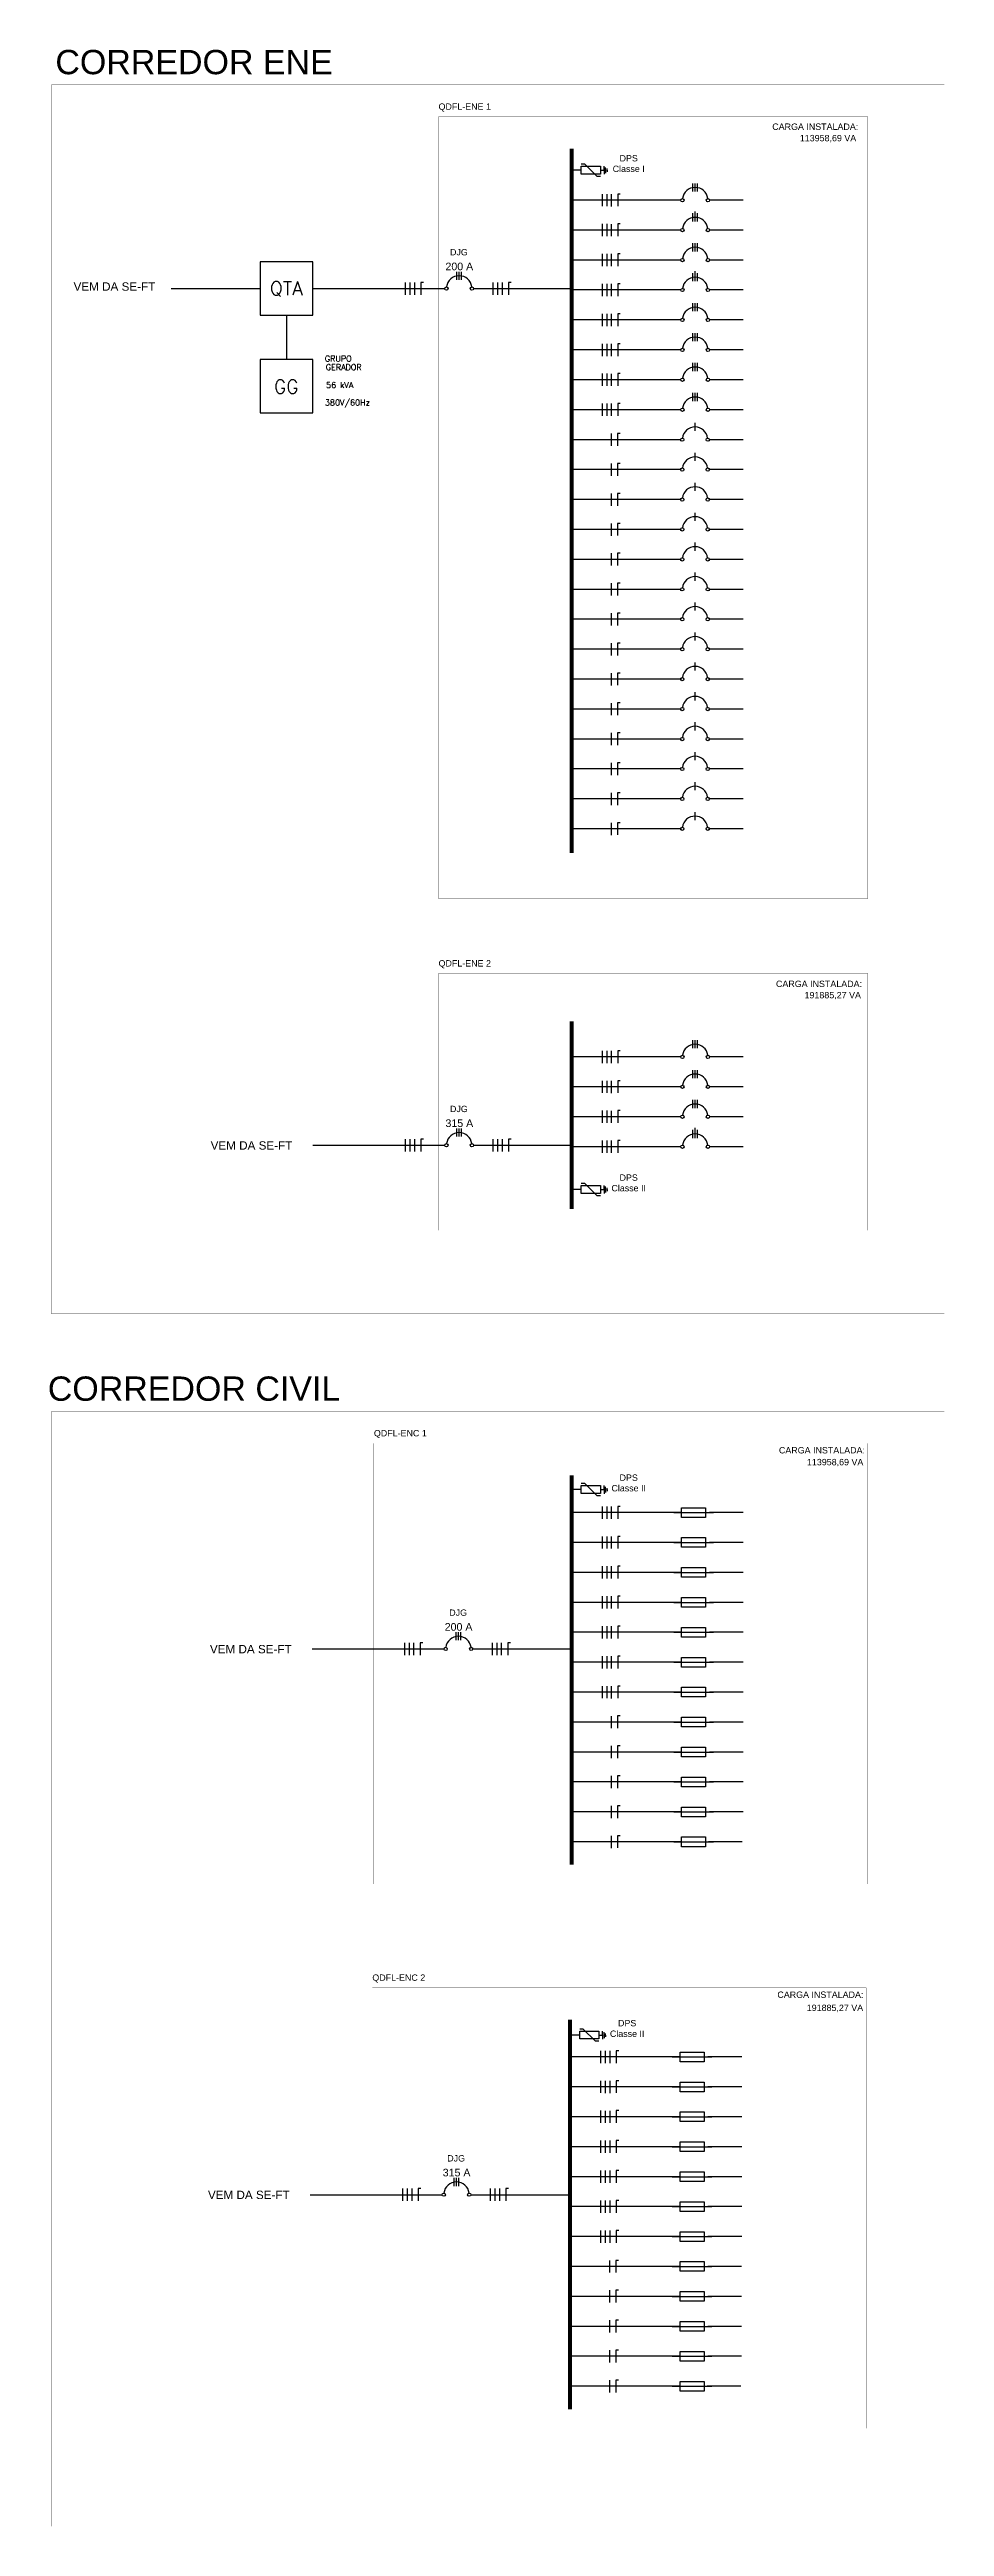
# Model space of a CAD drawing. Header units: millimetres. Extents: x 700 to 1754, y 408 to 936.
# Drawn here: x 1096 to 1275.3, y 407.9 to 904.3 of the extents above; entities that cross this region are included whole.
import ezdxf
from ezdxf.enums import TextEntityAlignment as Align

# ---------------------------------------------------------------- set-up
doc = ezdxf.new("R2010")
doc.units = ezdxf.units.MM
doc.linetypes.add('ACAD_ISO03W100', pattern=[30, 12, -18])
for name, color, linetype in [('A-03', 3, 'Continuous'), ('ARA_DISPOSITIVOS', 5, 'Continuous'), ('ARA_LEGENDA', 7, 'Continuous'), ('EQUIPAMENTOS', 4, 'Continuous'), ('GSP_Arq_TEXTO', 7, 'Continuous'), ('GSP_URB_TEXTO GERAL', 7, 'Continuous'), ('S16', 2, 'Continuous'), ('UNIFILAR', 3, 'Continuous'), ('VAI AO CTA', 7, 'Continuous')]:
    doc.layers.add(name, color=color, linetype=linetype)
doc.layers.add('BARRAMENTO', color=1, linetype='Continuous', lineweight=30)
doc.styles.add('ARA GERAL', font='arial.ttf', dxfattribs={"height": 10.1686})
doc.styles.add('ARA_TITULO_1', font='arial.ttf', dxfattribs={"height": 4})
doc.styles.add('ARIAL', font='arial.ttf')
doc.styles.add('ROMANS', font='arial.ttf')
doc.styles.add('S16', font='SIMPLEX.SHX', dxfattribs={"height": 0.16})

# ---------------------------------------------------------------- blocks, each defined once
blk = doc.blocks.new('DISJ TRIF')
at = {"layer": 'A-03', "color": 2}
for p, q in [((0.217, 0.418), (0.421, 0.418)), ((0.217, 0.36), (0.421, 0.36)), ((0.217, 0.302), (0.421, 0.302))]:
    blk.add_line(p, q, dxfattribs=at)
at = {"layer": 'EQUIPAMENTOS', "color": 2}
for centre in [(0, 0.679), (0, 0.041)]:
    blk.add_circle(centre, 0.0409, dxfattribs=at)
at = {"layer": 'EQUIPAMENTOS', "color": 4}
blk.add_arc((0, 0.36), 0.319, 277.34976, 82.65024, dxfattribs=at)
blk = doc.blocks.new('*U115')
at = {"layer": 'ARA_DISPOSITIVOS'}
blk.add_line((-25.3, 0), (25.4, 0), dxfattribs=at)
blk.add_lwpolyline([(15.4, 6.2), (15.4, -6.2), (-15.3, -6.2), (-15.3, 6.2)], close=True, dxfattribs=at)
at = {"style": 'ARA GERAL'}
blk.add_attdef('12A', text='', height=10.2, dxfattribs=at).set_placement((-0.2, 17.9), align=Align.TOP_CENTER)
blk = doc.blocks.new('*U116')
at = {"layer": 'ARA_DISPOSITIVOS'}
blk.add_line((-25.3, 0), (25.4, 0), dxfattribs=at)
blk.add_lwpolyline([(15.4, 6.2), (15.4, -6.2), (-15.3, -6.2), (-15.3, 6.2)], close=True, dxfattribs=at)
at = {"style": 'ARA GERAL'}
blk.add_attdef('12A', text='', height=10.2, dxfattribs=at).set_placement((-0.2, 17.9), align=Align.TOP_CENTER)
blk = doc.blocks.new('*U117')
at = {"layer": 'ARA_DISPOSITIVOS'}
blk.add_line((-25.3, 0), (25.4, 0), dxfattribs=at)
blk.add_lwpolyline([(15.4, 6.2), (15.4, -6.2), (-15.3, -6.2), (-15.3, 6.2)], close=True, dxfattribs=at)
at = {"style": 'ARA GERAL'}
blk.add_attdef('12A', text='', height=10.2, dxfattribs=at).set_placement((-0.2, 17.9), align=Align.TOP_CENTER)
blk = doc.blocks.new('*U118')
at = {"layer": 'ARA_DISPOSITIVOS'}
blk.add_line((-25.3, 0), (25.4, 0), dxfattribs=at)
blk.add_lwpolyline([(15.4, 6.2), (15.4, -6.2), (-15.3, -6.2), (-15.3, 6.2)], close=True, dxfattribs=at)
at = {"style": 'ARA GERAL'}
blk.add_attdef('12A', text='', height=10.2, dxfattribs=at).set_placement((-0.2, 17.9), align=Align.TOP_CENTER)
blk = doc.blocks.new('*U119')
at = {"layer": 'ARA_DISPOSITIVOS'}
blk.add_line((-25.3, 0), (25.4, 0), dxfattribs=at)
blk.add_lwpolyline([(15.4, 6.2), (15.4, -6.2), (-15.3, -6.2), (-15.3, 6.2)], close=True, dxfattribs=at)
at = {"style": 'ARA GERAL'}
blk.add_attdef('12A', text='', height=10.2, dxfattribs=at).set_placement((-0.2, 17.9), align=Align.TOP_CENTER)
blk = doc.blocks.new('*U120')
at = {"layer": 'ARA_DISPOSITIVOS'}
blk.add_line((-25.3, 0), (25.4, 0), dxfattribs=at)
blk.add_lwpolyline([(15.4, 6.2), (15.4, -6.2), (-15.3, -6.2), (-15.3, 6.2)], close=True, dxfattribs=at)
at = {"style": 'ARA GERAL'}
blk.add_attdef('12A', text='', height=10.2, dxfattribs=at).set_placement((-0.2, 17.9), align=Align.TOP_CENTER)
blk = doc.blocks.new('*U121')
at = {"layer": 'ARA_DISPOSITIVOS'}
blk.add_line((-25.3, 0), (25.4, 0), dxfattribs=at)
blk.add_lwpolyline([(15.4, 6.2), (15.4, -6.2), (-15.3, -6.2), (-15.3, 6.2)], close=True, dxfattribs=at)
at = {"style": 'ARA GERAL'}
blk.add_attdef('12A', text='', height=10.2, dxfattribs=at).set_placement((-0.2, 17.9), align=Align.TOP_CENTER)
blk = doc.blocks.new('*U122')
at = {"layer": 'ARA_DISPOSITIVOS'}
blk.add_line((-25.3, 0), (25.4, 0), dxfattribs=at)
blk.add_lwpolyline([(15.4, 6.2), (15.4, -6.2), (-15.3, -6.2), (-15.3, 6.2)], close=True, dxfattribs=at)
at = {"style": 'ARA GERAL'}
blk.add_attdef('12A', text='', height=10.2, dxfattribs=at).set_placement((-0.2, 17.9), align=Align.TOP_CENTER)
blk = doc.blocks.new('*U123')
at = {"layer": 'ARA_DISPOSITIVOS'}
blk.add_line((-25.3, 0), (25.4, 0), dxfattribs=at)
blk.add_lwpolyline([(15.4, 6.2), (15.4, -6.2), (-15.3, -6.2), (-15.3, 6.2)], close=True, dxfattribs=at)
at = {"style": 'ARA GERAL'}
blk.add_attdef('12A', text='', height=10.2, dxfattribs=at).set_placement((-0.2, 17.9), align=Align.TOP_CENTER)
blk = doc.blocks.new('*U124')
at = {"layer": 'ARA_DISPOSITIVOS'}
blk.add_line((-25.3, 0), (25.4, 0), dxfattribs=at)
blk.add_lwpolyline([(15.4, 6.2), (15.4, -6.2), (-15.3, -6.2), (-15.3, 6.2)], close=True, dxfattribs=at)
at = {"style": 'ARA GERAL'}
blk.add_attdef('12A', text='', height=10.2, dxfattribs=at).set_placement((-0.2, 17.9), align=Align.TOP_CENTER)
blk = doc.blocks.new('*U125')
at = {"layer": 'ARA_DISPOSITIVOS'}
blk.add_line((-25.3, 0), (25.4, 0), dxfattribs=at)
blk.add_lwpolyline([(15.4, 6.2), (15.4, -6.2), (-15.3, -6.2), (-15.3, 6.2)], close=True, dxfattribs=at)
at = {"style": 'ARA GERAL'}
blk.add_attdef('12A', text='', height=10.2, dxfattribs=at).set_placement((-0.2, 17.9), align=Align.TOP_CENTER)
blk = doc.blocks.new('*U90')
at = {"layer": 'ARA_DISPOSITIVOS'}
blk.add_line((-25.3, 0), (25.4, 0), dxfattribs=at)
blk.add_lwpolyline([(15.4, 6.2), (15.4, -6.2), (-15.3, -6.2), (-15.3, 6.2)], close=True, dxfattribs=at)
at = {"style": 'ARA GERAL'}
blk.add_attdef('12A', text='', height=10.2, dxfattribs=at).set_placement((-0.2, 17.9), align=Align.TOP_CENTER)
blk = doc.blocks.new('dps')
at = {"layer": 'ARA_DISPOSITIVOS'}
for p, q in [((9.6, -5.6), (9.6, 0)), ((9.6, -5.6), (-9.4, -24.7)), ((-9.4, -24.7), (-9.4, -30.8))]:
    blk.add_line(p, q, dxfattribs=at)
blk.add_lwpolyline([(-6.1, 0), (6.4, 0), (6.4, -30.8), (-6.1, -30.8)], close=True, dxfattribs=at)
blk = doc.blocks.new('*U53')
at = {"layer": 'ARA_DISPOSITIVOS'}
blk.add_line((-25.3, 0), (25.4, 0), dxfattribs=at)
blk.add_lwpolyline([(15.4, 6.2), (15.4, -6.2), (-15.3, -6.2), (-15.3, 6.2)], close=True, dxfattribs=at)
at = {"style": 'ARA GERAL'}
blk.add_attdef('12A', text='', height=10.2, dxfattribs=at).set_placement((-0.2, 17.9), align=Align.TOP_CENTER)
blk = doc.blocks.new('*U54')
at = {"layer": 'ARA_DISPOSITIVOS'}
blk.add_line((-25.3, 0), (25.4, 0), dxfattribs=at)
blk.add_lwpolyline([(15.4, 6.2), (15.4, -6.2), (-15.3, -6.2), (-15.3, 6.2)], close=True, dxfattribs=at)
at = {"style": 'ARA GERAL'}
blk.add_attdef('12A', text='', height=10.2, dxfattribs=at).set_placement((-0.2, 17.9), align=Align.TOP_CENTER)
blk = doc.blocks.new('*U55')
at = {"layer": 'ARA_DISPOSITIVOS'}
blk.add_line((-25.3, 0), (25.4, 0), dxfattribs=at)
blk.add_lwpolyline([(15.4, 6.2), (15.4, -6.2), (-15.3, -6.2), (-15.3, 6.2)], close=True, dxfattribs=at)
at = {"style": 'ARA GERAL'}
blk.add_attdef('12A', text='', height=10.2, dxfattribs=at).set_placement((-0.2, 17.9), align=Align.TOP_CENTER)
blk = doc.blocks.new('*U56')
at = {"layer": 'ARA_DISPOSITIVOS'}
blk.add_line((-25.3, 0), (25.4, 0), dxfattribs=at)
blk.add_lwpolyline([(15.4, 6.2), (15.4, -6.2), (-15.3, -6.2), (-15.3, 6.2)], close=True, dxfattribs=at)
at = {"style": 'ARA GERAL'}
blk.add_attdef('12A', text='', height=10.2, dxfattribs=at).set_placement((-0.2, 17.9), align=Align.TOP_CENTER)
blk = doc.blocks.new('*U57')
at = {"layer": 'ARA_DISPOSITIVOS'}
blk.add_line((-25.3, 0), (25.4, 0), dxfattribs=at)
blk.add_lwpolyline([(15.4, 6.2), (15.4, -6.2), (-15.3, -6.2), (-15.3, 6.2)], close=True, dxfattribs=at)
at = {"style": 'ARA GERAL'}
blk.add_attdef('12A', text='', height=10.2, dxfattribs=at).set_placement((-0.2, 17.9), align=Align.TOP_CENTER)
blk = doc.blocks.new('*U58')
at = {"layer": 'ARA_DISPOSITIVOS'}
blk.add_line((-25.3, 0), (25.4, 0), dxfattribs=at)
blk.add_lwpolyline([(15.4, 6.2), (15.4, -6.2), (-15.3, -6.2), (-15.3, 6.2)], close=True, dxfattribs=at)
at = {"style": 'ARA GERAL'}
blk.add_attdef('12A', text='', height=10.2, dxfattribs=at).set_placement((-0.2, 17.9), align=Align.TOP_CENTER)
blk = doc.blocks.new('*U30')
at = {"layer": 'ARA_DISPOSITIVOS'}
blk.add_line((-25.3, 0), (25.4, 0), dxfattribs=at)
blk.add_lwpolyline([(15.4, 6.2), (15.4, -6.2), (-15.3, -6.2), (-15.3, 6.2)], close=True, dxfattribs=at)
at = {"style": 'ARA GERAL'}
blk.add_attdef('12A', text='', height=10.2, dxfattribs=at).set_placement((-0.2, 17.9), align=Align.TOP_CENTER)
blk = doc.blocks.new('*U31')
at = {"layer": 'ARA_DISPOSITIVOS'}
blk.add_line((-25.3, 0), (25.4, 0), dxfattribs=at)
blk.add_lwpolyline([(15.4, 6.2), (15.4, -6.2), (-15.3, -6.2), (-15.3, 6.2)], close=True, dxfattribs=at)
at = {"style": 'ARA GERAL'}
blk.add_attdef('12A', text='', height=10.2, dxfattribs=at).set_placement((-0.2, 17.9), align=Align.TOP_CENTER)
blk = doc.blocks.new('*U32')
at = {"layer": 'ARA_DISPOSITIVOS'}
blk.add_line((-25.3, 0), (25.4, 0), dxfattribs=at)
blk.add_lwpolyline([(15.4, 6.2), (15.4, -6.2), (-15.3, -6.2), (-15.3, 6.2)], close=True, dxfattribs=at)
at = {"style": 'ARA GERAL'}
blk.add_attdef('12A', text='', height=10.2, dxfattribs=at).set_placement((-0.2, 17.9), align=Align.TOP_CENTER)
blk = doc.blocks.new('*U33')
at = {"layer": 'ARA_DISPOSITIVOS'}
blk.add_line((-25.3, 0), (25.4, 0), dxfattribs=at)
blk.add_lwpolyline([(15.4, 6.2), (15.4, -6.2), (-15.3, -6.2), (-15.3, 6.2)], close=True, dxfattribs=at)
at = {"style": 'ARA GERAL'}
blk.add_attdef('12A', text='', height=10.2, dxfattribs=at).set_placement((-0.2, 17.9), align=Align.TOP_CENTER)
blk = doc.blocks.new('*U34')
at = {"layer": 'ARA_DISPOSITIVOS'}
blk.add_line((-25.3, 0), (25.4, 0), dxfattribs=at)
blk.add_lwpolyline([(15.4, 6.2), (15.4, -6.2), (-15.3, -6.2), (-15.3, 6.2)], close=True, dxfattribs=at)
at = {"style": 'ARA GERAL'}
blk.add_attdef('12A', text='', height=10.2, dxfattribs=at).set_placement((-0.2, 17.9), align=Align.TOP_CENTER)
blk = doc.blocks.new('*U35')
at = {"layer": 'ARA_DISPOSITIVOS'}
blk.add_line((-25.3, 0), (25.4, 0), dxfattribs=at)
blk.add_lwpolyline([(15.4, 6.2), (15.4, -6.2), (-15.3, -6.2), (-15.3, 6.2)], close=True, dxfattribs=at)
at = {"style": 'ARA GERAL'}
blk.add_attdef('12A', text='', height=10.2, dxfattribs=at).set_placement((-0.2, 17.9), align=Align.TOP_CENTER)

msp = doc.modelspace()

# ---------------------------------------------------------------- linework, layer by layer
for points in [[(1225.36, 871.49), (1225.36, 871.88)], [(1225.36, 859.49), (1225.36, 859.88)], [(1225.36, 687.78), (1225.36, 688.17)]]:
    msp.add_lwpolyline(points)
at = {"layer": 'A-03', "color": 2}
for p, q in [((1225.33, 827.86), (1225.33, 829.49)), ((1225.33, 821.86), (1225.33, 823.49)), ((1225.33, 815.86), (1225.33, 817.49)), ((1225.33, 809.86), (1225.33, 811.49)), ((1225.33, 803.86), (1225.33, 805.49)), ((1225.33, 797.86), (1225.33, 799.49)), ((1225.33, 791.86), (1225.33, 793.49)), ((1225.33, 785.86), (1225.33, 787.49)), ((1225.33, 779.86), (1225.33, 781.49)), ((1225.33, 773.86), (1225.33, 775.49)), ((1225.33, 767.86), (1225.33, 769.49)), ((1225.33, 761.86), (1225.33, 763.49)), ((1225.33, 755.86), (1225.33, 757.49)), ((1225.33, 749.86), (1225.33, 751.49))]:
    msp.add_line(p, q, dxfattribs=at)
at = {"layer": 'ARA_LEGENDA', "color": 2, "linetype": 'ACAD_ISO03W100', "ltscale": 0.25, "const_width": 0.0375}
for points in [[(1275.31, 650.91), (1096.33, 650.91), (1096.33, 897.23), (1275.31, 897.23)], [(1275.31, 407.89), (1096.33, 407.89), (1096.33, 631.35), (1275.31, 631.35)]]:
    msp.add_lwpolyline(points, close=True, dxfattribs=at)
at = {"layer": 'ARA_LEGENDA', "color": 7, "linetype": 'ACAD_ISO03W100', "ltscale": 0.25, "const_width": 0.0375}
for points in [[(1259.96, 734.16), (1173.92, 734.16), (1173.92, 890.83), (1259.96, 890.83)], [(1259.96, 667.66), (1173.92, 667.66), (1173.92, 719.12), (1259.96, 719.12)], [(1259.96, 536.65), (1160.97, 536.65), (1160.97, 624.95), (1259.96, 624.95)], [(1259.65, 427.54), (1160.66, 427.54), (1160.66, 515.83), (1259.65, 515.83)]]:
    msp.add_lwpolyline(points, close=True, dxfattribs=at)
at = {"layer": 'BARRAMENTO', "color": 1, "ltscale": 200}
for p, q in [((1202.54, 880.12), (1200.6, 880.12)), ((1202.54, 675.82), (1200.6, 675.82)), ((1202.54, 615.68), (1200.6, 615.68)), ((1202.23, 506.35), (1200.29, 506.35))]:
    msp.add_line(p, q, dxfattribs=at)
at = {"layer": 'BARRAMENTO', "color": 3, "ltscale": 200}
for p, q in [((1206.39, 880.12), (1207.11, 880.12)), ((1207.11, 880.12), (1207.11, 880.92)), ((1207.11, 880.12), (1207.11, 879.32)), ((1207.42, 880.12), (1207.42, 880.7)), ((1207.42, 880.12), (1207.42, 879.54)), ((1207.7, 880.12), (1207.7, 880.44)), ((1207.7, 880.12), (1207.7, 879.8)), ((1206.39, 675.82), (1207.11, 675.82)), ((1207.11, 675.82), (1207.11, 676.63)), ((1207.11, 675.82), (1207.11, 675.02)), ((1207.42, 675.82), (1207.42, 676.41)), ((1207.42, 675.82), (1207.42, 675.24)), ((1207.7, 675.82), (1207.7, 676.14)), ((1207.7, 675.82), (1207.7, 675.5)), ((1206.39, 615.68), (1207.11, 615.68)), ((1207.11, 615.68), (1207.11, 616.48)), ((1207.11, 615.68), (1207.11, 614.87)), ((1207.42, 615.68), (1207.42, 616.26)), ((1207.42, 615.68), (1207.42, 615.1)), ((1207.7, 615.68), (1207.7, 616)), ((1207.7, 615.68), (1207.7, 615.36)), ((1206.8, 506.35), (1206.8, 507.16)), ((1207.11, 506.35), (1207.11, 506.93)), ((1207.39, 506.35), (1207.39, 506.67)), ((1206.08, 506.35), (1206.8, 506.35)), ((1206.8, 506.35), (1206.8, 505.55)), ((1207.11, 506.35), (1207.11, 505.77)), ((1207.39, 506.35), (1207.39, 506.03))]:
    msp.add_line(p, q, dxfattribs=at)
at = {"layer": 'BARRAMENTO'}
for p, q in [((1222.48, 874.12), (1200.6, 874.12)), ((1235, 874.12), (1228.24, 874.12)), ((1222.48, 868.12), (1200.6, 868.12)), ((1235, 868.12), (1228.24, 868.12)), ((1222.48, 862.12), (1200.6, 862.12)), ((1235, 862.12), (1228.24, 862.12)), ((1222.48, 856.12), (1200.6, 856.12)), ((1235, 856.12), (1228.24, 856.12)), ((1222.48, 850.12), (1200.6, 850.12)), ((1235, 850.12), (1228.24, 850.12)), ((1222.48, 844.12), (1200.6, 844.12)), ((1235, 844.12), (1228.24, 844.12)), ((1222.48, 838.12), (1200.6, 838.12)), ((1235, 838.12), (1228.24, 838.12)), ((1222.48, 832.12), (1200.6, 832.12)), ((1235, 832.12), (1228.24, 832.12)), ((1222.45, 826.12), (1200.57, 826.12)), ((1234.97, 826.12), (1228.2, 826.12)), ((1222.45, 820.12), (1200.57, 820.12)), ((1234.97, 820.12), (1228.2, 820.12)), ((1222.45, 814.12), (1200.57, 814.12)), ((1234.97, 814.12), (1228.2, 814.12)), ((1222.45, 808.12), (1200.57, 808.12)), ((1234.97, 808.12), (1228.2, 808.12)), ((1222.45, 802.12), (1200.57, 802.12)), ((1234.97, 802.12), (1228.2, 802.12)), ((1222.45, 796.12), (1200.57, 796.12)), ((1234.97, 796.12), (1228.2, 796.12)), ((1222.45, 790.12), (1200.57, 790.12)), ((1234.97, 790.12), (1228.2, 790.12)), ((1222.45, 784.12), (1200.57, 784.12)), ((1234.97, 784.12), (1228.2, 784.12)), ((1222.45, 778.12), (1200.57, 778.12)), ((1234.97, 778.12), (1228.2, 778.12)), ((1222.45, 772.12), (1200.57, 772.12)), ((1234.97, 772.12), (1228.2, 772.12)), ((1222.45, 766.12), (1200.57, 766.12)), ((1234.97, 766.12), (1228.2, 766.12)), ((1222.45, 760.12), (1200.57, 760.12)), ((1234.97, 760.12), (1228.2, 760.12)), ((1222.45, 754.12), (1200.57, 754.12)), ((1234.97, 754.12), (1228.2, 754.12)), ((1222.45, 748.12), (1200.57, 748.12)), ((1234.97, 748.12), (1228.2, 748.12)), ((1222.48, 702.41), (1200.6, 702.41)), ((1235, 702.41), (1228.24, 702.41)), ((1222.48, 696.41), (1200.6, 696.41)), ((1235, 696.41), (1228.24, 696.41)), ((1222.48, 690.41), (1200.6, 690.41)), ((1235, 690.41), (1228.24, 690.41)), ((1222.48, 684.41), (1200.6, 684.41)), ((1235, 684.41), (1228.24, 684.41)), ((1222.48, 611.09), (1200.6, 611.09)), ((1235, 611.09), (1228.24, 611.09)), ((1222.48, 605.09), (1200.6, 605.09)), ((1235, 605.09), (1228.24, 605.09)), ((1222.48, 599.09), (1200.6, 599.09)), ((1235, 599.09), (1228.24, 599.09)), ((1222.48, 593.09), (1200.6, 593.09)), ((1235, 593.09), (1228.24, 593.09)), ((1222.48, 587.09), (1200.6, 587.09)), ((1235, 587.09), (1228.24, 587.09)), ((1222.48, 581.09), (1200.6, 581.09)), ((1235, 581.09), (1228.24, 581.09)), ((1222.48, 575.09), (1200.6, 575.09)), ((1235, 575.09), (1228.24, 575.09)), ((1222.45, 569.09), (1200.57, 569.09)), ((1234.97, 569.09), (1228.2, 569.09)), ((1222.45, 563.09), (1200.57, 563.09)), ((1234.97, 563.09), (1228.2, 563.09)), ((1222.45, 557.09), (1200.57, 557.09)), ((1234.97, 557.09), (1228.2, 557.09)), ((1222.45, 551.09), (1200.57, 551.09)), ((1234.97, 551.09), (1228.2, 551.09)), ((1222.45, 545.09), (1200.57, 545.09)), ((1234.81, 545.1), (1228.05, 545.1)), ((1222.17, 501.98), (1200.29, 501.98)), ((1234.69, 501.98), (1227.92, 501.98)), ((1222.17, 495.98), (1200.29, 495.98)), ((1234.69, 495.98), (1227.92, 495.98)), ((1222.17, 489.98), (1200.29, 489.98)), ((1234.69, 489.98), (1227.92, 489.98)), ((1222.17, 483.98), (1200.29, 483.98)), ((1234.69, 483.98), (1227.92, 483.98)), ((1222.17, 477.98), (1200.29, 477.98)), ((1234.69, 477.98), (1227.92, 477.98)), ((1222.17, 471.98), (1200.29, 471.98)), ((1234.69, 471.98), (1227.92, 471.98)), ((1222.17, 465.98), (1200.29, 465.98)), ((1234.69, 465.98), (1227.92, 465.98)), ((1222.14, 459.98), (1200.26, 459.98)), ((1234.66, 459.98), (1227.89, 459.98)), ((1222.14, 453.98), (1200.26, 453.98)), ((1234.66, 453.98), (1227.89, 453.98)), ((1222.14, 447.98), (1200.26, 447.98)), ((1234.66, 447.98), (1227.89, 447.98)), ((1222.14, 441.98), (1200.26, 441.98)), ((1234.66, 441.98), (1227.89, 441.98)), ((1222.14, 435.98), (1200.26, 435.98)), ((1234.5, 435.99), (1227.74, 435.99))]:
    msp.add_line(p, q, dxfattribs=at)
at = {"layer": 'BARRAMENTO', "lineweight": 40, "const_width": 0.8}
for points in [[(1200.6, 743.27), (1200.6, 884.42)], [(1200.6, 671.95), (1200.6, 709.51)], [(1200.6, 540.5), (1200.6, 618.54)], [(1200.29, 431.38), (1200.29, 509.43)]]:
    msp.add_lwpolyline(points, dxfattribs=at)
at = {"layer": 'BARRAMENTO'}
for points in [[(1120.33, 856.41), (1138.14, 856.41)], [(1148.74, 856.41), (1175.18, 856.41)], [(1180.94, 856.41), (1200.6, 856.41)], [(1143.44, 851.08), (1143.44, 842.18)], [(1148.74, 684.7), (1175.18, 684.7)], [(1180.94, 684.7), (1200.6, 684.7)], [(1148.6, 583.75), (1175.04, 583.75)], [(1180.79, 583.75), (1200.45, 583.75)], [(1148.2, 474.37), (1174.64, 474.37)], [(1180.4, 474.37), (1200.06, 474.37)]]:
    msp.add_lwpolyline(points, dxfattribs=at)
at = {"layer": 'EQUIPAMENTOS', "color": 4}
for points in [[(1148.74, 861.75), (1138.14, 861.75), (1138.14, 851.08), (1148.74, 851.08)], [(1148.74, 842.18), (1138.14, 842.18), (1138.14, 831.51), (1148.74, 831.51)]]:
    msp.add_lwpolyline(points, close=True, dxfattribs=at)
at = {"layer": 'EQUIPAMENTOS', "color": 2}
for centre in [(1222.77, 826.12), (1227.88, 826.12), (1222.77, 820.12), (1227.88, 820.12), (1222.77, 814.12), (1227.88, 814.12), (1222.77, 808.12), (1227.88, 808.12), (1222.77, 802.12), (1227.88, 802.12), (1222.77, 796.12), (1227.88, 796.12), (1222.77, 790.12), (1227.88, 790.12), (1222.77, 784.12), (1227.88, 784.12), (1222.77, 778.12), (1227.88, 778.12), (1222.77, 772.12), (1227.88, 772.12), (1222.77, 766.12), (1227.88, 766.12), (1222.77, 760.12), (1227.88, 760.12), (1222.77, 754.12), (1227.88, 754.12), (1222.77, 748.12), (1227.88, 748.12)]:
    msp.add_circle(centre, 0.327, dxfattribs=at)
at = {"layer": 'EQUIPAMENTOS', "color": 4}
for centre in [(1225.33, 826.12), (1225.33, 820.12), (1225.33, 814.12), (1225.33, 808.12), (1225.33, 802.12), (1225.33, 796.12), (1225.33, 790.12), (1225.33, 784.12), (1225.33, 778.12), (1225.33, 772.12), (1225.33, 766.12), (1225.33, 760.12), (1225.33, 754.12), (1225.33, 748.12)]:
    msp.add_arc(centre, 2.55, 7.3498, 172.6502, dxfattribs=at)
at = {"layer": 'VAI AO CTA', "color": 1}
for p, q in [((1206.69, 875.35), (1206.69, 872.89)), ((1207.65, 875.35), (1207.65, 872.89)), ((1208.61, 872.88), (1208.61, 875.34)), ((1206.69, 869.35), (1206.69, 866.89)), ((1207.65, 869.35), (1207.65, 866.89)), ((1208.61, 866.88), (1208.61, 869.34)), ((1206.69, 863.35), (1206.69, 860.89)), ((1207.65, 863.35), (1207.65, 860.89)), ((1208.61, 860.88), (1208.61, 863.34)), ((1167.23, 857.64), (1167.23, 855.18)), ((1168.19, 857.64), (1168.19, 855.18)), ((1169.15, 855.17), (1169.15, 857.63)), ((1184.8, 857.64), (1184.8, 855.18)), ((1185.76, 857.64), (1185.76, 855.18)), ((1186.72, 855.17), (1186.72, 857.63)), ((1206.69, 857.35), (1206.69, 854.89)), ((1207.65, 857.35), (1207.65, 854.89)), ((1208.61, 854.88), (1208.61, 857.34)), ((1206.69, 851.35), (1206.69, 848.89)), ((1207.65, 851.35), (1207.65, 848.89)), ((1208.61, 848.88), (1208.61, 851.34)), ((1206.69, 845.35), (1206.69, 842.89)), ((1207.65, 845.35), (1207.65, 842.89)), ((1208.61, 842.88), (1208.61, 845.34)), ((1206.69, 839.35), (1206.69, 836.89)), ((1207.65, 839.35), (1207.65, 836.89)), ((1208.61, 836.88), (1208.61, 839.34)), ((1206.69, 833.35), (1206.69, 830.89)), ((1207.65, 833.35), (1207.65, 830.89)), ((1208.61, 830.88), (1208.61, 833.34)), ((1208.58, 824.88), (1208.58, 827.34)), ((1208.58, 818.88), (1208.58, 821.34)), ((1208.58, 812.88), (1208.58, 815.34)), ((1208.58, 806.88), (1208.58, 809.34)), ((1208.58, 800.88), (1208.58, 803.34)), ((1208.58, 794.88), (1208.58, 797.34)), ((1208.58, 788.88), (1208.58, 791.34)), ((1208.58, 782.88), (1208.58, 785.34)), ((1208.58, 776.88), (1208.58, 779.34)), ((1208.58, 770.88), (1208.58, 773.34)), ((1208.58, 764.88), (1208.58, 767.34)), ((1208.58, 758.88), (1208.58, 761.34)), ((1208.58, 752.88), (1208.58, 755.34)), ((1208.58, 746.88), (1208.58, 749.34)), ((1206.69, 703.64), (1206.69, 701.18)), ((1207.65, 703.64), (1207.65, 701.18)), ((1208.61, 701.17), (1208.61, 703.63)), ((1206.69, 697.64), (1206.69, 695.18)), ((1207.65, 697.64), (1207.65, 695.18)), ((1208.61, 695.17), (1208.61, 697.63)), ((1206.69, 691.64), (1206.69, 689.18)), ((1207.65, 691.64), (1207.65, 689.18)), ((1208.61, 689.17), (1208.61, 691.63)), ((1167.23, 685.93), (1167.23, 683.47)), ((1168.19, 685.93), (1168.19, 683.47)), ((1169.15, 683.46), (1169.15, 685.92)), ((1184.8, 685.93), (1184.8, 683.47)), ((1185.76, 685.93), (1185.76, 683.47)), ((1186.72, 683.46), (1186.72, 685.92)), ((1206.69, 685.64), (1206.69, 683.18)), ((1207.65, 685.64), (1207.65, 683.18)), ((1208.61, 683.17), (1208.61, 685.63)), ((1206.69, 612.32), (1206.69, 609.86)), ((1207.65, 612.32), (1207.65, 609.86)), ((1208.61, 609.85), (1208.61, 612.31)), ((1206.69, 606.32), (1206.69, 603.86)), ((1207.65, 606.32), (1207.65, 603.86)), ((1208.61, 603.85), (1208.61, 606.31)), ((1206.69, 600.32), (1206.69, 597.86)), ((1207.65, 600.32), (1207.65, 597.86)), ((1208.61, 597.85), (1208.61, 600.31)), ((1206.69, 594.32), (1206.69, 591.86)), ((1207.65, 594.32), (1207.65, 591.86)), ((1208.61, 591.85), (1208.61, 594.31)), ((1206.69, 588.32), (1206.69, 585.86)), ((1207.65, 588.32), (1207.65, 585.86)), ((1208.61, 585.85), (1208.61, 588.31)), ((1167.09, 584.98), (1167.09, 582.52)), ((1168.05, 584.97), (1168.05, 582.51)), ((1169, 582.51), (1169, 584.97)), ((1184.66, 584.98), (1184.66, 582.52)), ((1185.62, 584.97), (1185.62, 582.51)), ((1186.57, 582.51), (1186.57, 584.97)), ((1206.69, 582.32), (1206.69, 579.86)), ((1207.65, 582.32), (1207.65, 579.86)), ((1208.61, 579.85), (1208.61, 582.31)), ((1206.69, 576.32), (1206.69, 573.86)), ((1207.65, 576.32), (1207.65, 573.86)), ((1208.61, 573.85), (1208.61, 576.31)), ((1208.58, 567.85), (1208.58, 570.31)), ((1208.58, 561.85), (1208.58, 564.31)), ((1208.58, 555.85), (1208.58, 558.31)), ((1208.58, 549.85), (1208.58, 552.31)), ((1208.58, 543.85), (1208.58, 546.31)), ((1206.38, 503.21), (1206.38, 500.75)), ((1207.34, 503.2), (1207.34, 500.74)), ((1208.3, 500.74), (1208.3, 503.2)), ((1206.38, 497.21), (1206.38, 494.75)), ((1207.34, 497.2), (1207.34, 494.74)), ((1208.3, 494.74), (1208.3, 497.2)), ((1206.38, 491.21), (1206.38, 488.75)), ((1207.34, 491.2), (1207.34, 488.74)), ((1208.3, 488.74), (1208.3, 491.2)), ((1206.38, 485.21), (1206.38, 482.75)), ((1207.34, 485.2), (1207.34, 482.74)), ((1208.3, 482.74), (1208.3, 485.2)), ((1206.38, 479.21), (1206.38, 476.75)), ((1207.34, 479.2), (1207.34, 476.74)), ((1208.3, 476.74), (1208.3, 479.2)), ((1166.69, 475.6), (1166.69, 473.14)), ((1167.65, 475.6), (1167.65, 473.14)), ((1168.61, 473.13), (1168.61, 475.59)), ((1184.26, 475.6), (1184.26, 473.14)), ((1185.22, 475.6), (1185.22, 473.14)), ((1186.18, 473.13), (1186.18, 475.59)), ((1206.38, 473.21), (1206.38, 470.75)), ((1207.34, 473.2), (1207.34, 470.74)), ((1208.3, 470.74), (1208.3, 473.2)), ((1206.38, 467.21), (1206.38, 464.75)), ((1207.34, 467.2), (1207.34, 464.74)), ((1208.3, 464.74), (1208.3, 467.2)), ((1208.27, 458.74), (1208.27, 461.2)), ((1208.27, 452.74), (1208.27, 455.2)), ((1208.27, 446.74), (1208.27, 449.2)), ((1208.27, 440.74), (1208.27, 443.2)), ((1208.27, 434.74), (1208.27, 437.2))]:
    msp.add_line(p, q, dxfattribs=at)
at = {"layer": 'VAI AO CTA', "color": 4, "linetype": 'ACAD_ISO03W100'}
for p, q in [((1210.36, 875.35), (1209.84, 875.35)), ((1210.36, 869.35), (1209.84, 869.35)), ((1210.36, 863.35), (1209.84, 863.35)), ((1170.9, 857.64), (1170.38, 857.64)), ((1188.47, 857.64), (1187.95, 857.64)), ((1210.36, 857.35), (1209.84, 857.35)), ((1210.36, 851.35), (1209.84, 851.35)), ((1210.36, 845.35), (1209.84, 845.35)), ((1210.36, 839.35), (1209.84, 839.35)), ((1210.36, 833.35), (1209.84, 833.35)), ((1210.33, 827.35), (1209.8, 827.35)), ((1210.33, 821.35), (1209.8, 821.35)), ((1210.33, 815.35), (1209.8, 815.35)), ((1210.33, 809.35), (1209.8, 809.35)), ((1210.33, 803.35), (1209.8, 803.35)), ((1210.33, 797.35), (1209.8, 797.35)), ((1210.33, 791.35), (1209.8, 791.35)), ((1210.33, 785.35), (1209.8, 785.35)), ((1210.33, 779.35), (1209.8, 779.35)), ((1210.33, 773.35), (1209.8, 773.35)), ((1210.33, 767.35), (1209.8, 767.35)), ((1210.33, 761.35), (1209.8, 761.35)), ((1210.33, 755.35), (1209.8, 755.35)), ((1210.33, 749.35), (1209.8, 749.35)), ((1210.36, 703.64), (1209.84, 703.64)), ((1210.36, 697.64), (1209.84, 697.64)), ((1210.36, 691.64), (1209.84, 691.64)), ((1170.9, 685.93), (1170.38, 685.93)), ((1188.47, 685.93), (1187.95, 685.93)), ((1210.36, 685.64), (1209.84, 685.64)), ((1210.36, 612.32), (1209.84, 612.32)), ((1210.36, 606.32), (1209.84, 606.32)), ((1210.36, 600.32), (1209.84, 600.32)), ((1210.36, 594.32), (1209.84, 594.32)), ((1210.36, 588.32), (1209.84, 588.32)), ((1170.76, 584.98), (1170.23, 584.98)), ((1188.33, 584.98), (1187.8, 584.98)), ((1210.36, 582.32), (1209.84, 582.32)), ((1210.36, 576.32), (1209.84, 576.32)), ((1210.33, 570.32), (1209.8, 570.32)), ((1210.33, 564.32), (1209.8, 564.32)), ((1210.33, 558.32), (1209.8, 558.32)), ((1210.33, 552.32), (1209.8, 552.32)), ((1210.33, 546.32), (1209.8, 546.32)), ((1210.05, 503.21), (1209.52, 503.21)), ((1210.05, 497.21), (1209.52, 497.21)), ((1210.05, 491.21), (1209.52, 491.21)), ((1210.05, 485.21), (1209.52, 485.21)), ((1210.05, 479.21), (1209.52, 479.21)), ((1170.36, 475.6), (1169.83, 475.6)), ((1187.93, 475.6), (1187.4, 475.6)), ((1210.05, 473.21), (1209.52, 473.21)), ((1210.05, 467.21), (1209.52, 467.21)), ((1210.02, 461.21), (1209.49, 461.21)), ((1210.02, 455.21), (1209.49, 455.21)), ((1210.02, 449.21), (1209.49, 449.21)), ((1210.02, 443.21), (1209.49, 443.21)), ((1210.02, 437.21), (1209.49, 437.21))]:
    msp.add_line(p, q, dxfattribs=at)
at = {"layer": 'VAI AO CTA', "color": 4}
for p, q in [((1209.84, 875.35), (1209.84, 872.89)), ((1209.84, 869.35), (1209.84, 866.89)), ((1209.84, 863.35), (1209.84, 860.89)), ((1170.38, 857.64), (1170.38, 855.18)), ((1187.95, 857.64), (1187.95, 855.18)), ((1209.84, 857.35), (1209.84, 854.89)), ((1209.84, 851.35), (1209.84, 848.89)), ((1209.84, 845.35), (1209.84, 842.89)), ((1209.84, 839.35), (1209.84, 836.89)), ((1209.84, 833.35), (1209.84, 830.89)), ((1209.8, 827.35), (1209.8, 824.89)), ((1209.8, 821.35), (1209.8, 818.89)), ((1209.8, 815.35), (1209.8, 812.89)), ((1209.8, 809.35), (1209.8, 806.89)), ((1209.8, 803.35), (1209.8, 800.89)), ((1209.8, 797.35), (1209.8, 794.89)), ((1209.8, 791.35), (1209.8, 788.89)), ((1209.8, 785.35), (1209.8, 782.89)), ((1209.8, 779.35), (1209.8, 776.89)), ((1209.8, 773.35), (1209.8, 770.89)), ((1209.8, 767.35), (1209.8, 764.89)), ((1209.8, 761.35), (1209.8, 758.89)), ((1209.8, 755.35), (1209.8, 752.89)), ((1209.8, 749.35), (1209.8, 746.89)), ((1209.84, 703.64), (1209.84, 701.18)), ((1209.84, 697.64), (1209.84, 695.18)), ((1209.84, 691.64), (1209.84, 689.18)), ((1170.38, 685.93), (1170.38, 683.47)), ((1187.95, 685.93), (1187.95, 683.47)), ((1209.84, 685.64), (1209.84, 683.18)), ((1209.84, 612.32), (1209.84, 609.86)), ((1209.84, 606.32), (1209.84, 603.86)), ((1209.84, 600.32), (1209.84, 597.86)), ((1209.84, 594.32), (1209.84, 591.86)), ((1209.84, 588.32), (1209.84, 585.86)), ((1170.23, 584.98), (1170.23, 582.52)), ((1187.8, 584.98), (1187.8, 582.52)), ((1209.84, 582.32), (1209.84, 579.86)), ((1209.84, 576.32), (1209.84, 573.86)), ((1209.8, 570.32), (1209.8, 567.86)), ((1209.8, 564.32), (1209.8, 561.86)), ((1209.8, 558.32), (1209.8, 555.86)), ((1209.8, 552.32), (1209.8, 549.86)), ((1209.8, 546.32), (1209.8, 543.86)), ((1209.52, 503.21), (1209.52, 500.75)), ((1209.52, 497.21), (1209.52, 494.75)), ((1209.52, 491.21), (1209.52, 488.75)), ((1209.52, 485.21), (1209.52, 482.75)), ((1209.52, 479.21), (1209.52, 476.75)), ((1169.83, 475.6), (1169.83, 473.14)), ((1187.4, 475.6), (1187.4, 473.14)), ((1209.52, 473.21), (1209.52, 470.75)), ((1209.52, 467.21), (1209.52, 464.75)), ((1209.49, 461.21), (1209.49, 458.75)), ((1209.49, 455.21), (1209.49, 452.75)), ((1209.49, 449.21), (1209.49, 446.75)), ((1209.49, 443.21), (1209.49, 440.75)), ((1209.49, 437.21), (1209.49, 434.75))]:
    msp.add_line(p, q, dxfattribs=at)

# ---------------------------------------------------------------- block references
at = {"layer": 'ARA_LEGENDA', "xscale": 0.156327276839294, "yscale": 0.156327276839294, "zscale": 0.156327276839294}
for name, p in [('*U115', (1225.04, 611.09)), ('*U116', (1225.04, 605.09)), ('*U117', (1225.04, 599.09)), ('*U118', (1225.04, 593.09)), ('*U119', (1225.04, 587.09)), ('*U120', (1225.04, 581.09)), ('*U121', (1225.04, 575.09)), ('*U122', (1225.04, 569.09)), ('*U123', (1225.04, 563.09)), ('*U124', (1225.04, 557.09)), ('*U125', (1225.04, 551.09)), ('*U90', (1225.04, 545.09)), ('*U53', (1224.73, 501.98)), ('*U54', (1224.73, 495.98)), ('*U55', (1224.73, 489.98)), ('*U56', (1224.73, 483.98)), ('*U57', (1224.73, 477.98)), ('*U58', (1224.73, 471.98)), ('*U30', (1224.73, 465.98)), ('*U31', (1224.73, 459.98)), ('*U32', (1224.73, 453.98)), ('*U33', (1224.73, 447.98)), ('*U34', (1224.73, 441.98)), ('*U35', (1224.73, 435.98))]:
    msp.add_blockref(name, p, dxfattribs=at)
at = {"layer": 'GSP_URB_TEXTO GERAL', "color": 3, "xscale": 0.1250618214714352, "yscale": 0.1250618214714352, "zscale": 0.1250618214714352, "rotation": 89.99999999999999}
for p in [(1202.54, 880.12), (1202.54, 675.82), (1202.54, 615.68), (1202.23, 506.35)]:
    msp.add_blockref('dps', p, dxfattribs=at)
at = {"layer": 'UNIFILAR', "color": 0, "xscale": 8, "yscale": 8, "zscale": 8, "rotation": 90}
for p in [(1228.24, 874.12), (1228.24, 868.12), (1228.24, 862.12), (1180.94, 856.41), (1228.24, 856.12), (1228.24, 850.12), (1228.24, 844.12), (1228.24, 838.12), (1228.24, 832.12), (1228.24, 702.41), (1228.24, 696.41), (1228.24, 690.41), (1180.94, 684.7), (1228.24, 684.41), (1180.79, 583.75), (1180.4, 474.37)]:
    msp.add_blockref('DISJ TRIF', p, dxfattribs=at)

# ---------------------------------------------------------------- texts
at = {"layer": 'ARA_LEGENDA', "style": 'ROMANS'}
for s, p in [('200 A', (1178.09, 860.84)), ('315 A', (1178.09, 689.13)), ('200 A', (1177.94, 588.17)), ('315 A', (1177.54, 478.8))]:
    msp.add_text(s, height=1.522, dxfattribs=at).set_placement(p, align=Align.MIDDLE)
at = {"layer": 'GSP_Arq_TEXTO', "char_height": 4.8732, "attachment_point": 2, "style": 'ARIAL'}
for s, insert in [('CORREDOR ENE', (1124.92, 904.24)), ('CORREDOR CIVIL', (1124.92, 638.36))]:
    msp.add_mtext_dynamic_manual_height_columns(s, width=88.3104, gutter_width=0.45, heights=[1.79], dxfattribs=dict(at, insert=insert))
at = {"layer": 'GSP_Arq_TEXTO', "char_height": 1.272, "width": 6.8733, "attachment_point": 2, "style": 'ARIAL'}
for s, insert in [('DPS\\PClasse I', (1212.04, 883.16)), ('DPS\\PClasse II', (1212.04, 678.86)), ('DPS\\PClasse II', (1212.04, 618.72)), ('DPS\\PClasse II', (1211.73, 509.39))]:
    msp.add_mtext(s, dxfattribs=dict(at, insert=insert))
at = {"layer": 'S16', "color": 7, "style": 'S16'}
for s, height, p in [('QTA', 2.74, (1143.41, 856.33)), ('GRUPO', 1.173, (1153.83, 842.36)), ('GERADOR', 1.173, (1154.92, 840.65)), ('GG', 2.74, (1143.41, 836.76)), ('380V/60Hz', 1.173, (1155.66, 833.47)), ('56 kVA', 1.173, (1154.12, 837.07))]:
    msp.add_text(s, height=height, dxfattribs=at).set_placement(p, align=Align.MIDDLE)
at = {"layer": 'VAI AO CTA', "attachment_point": 3, "style": 'ARA_TITULO_1'}
for s, width, gutter_width, heights, insert, char_height in [('\\pxql,t5;QDFL-ENE 1', 25.3745, 0.45, [1.79], (1199.3, 893.51), 1.2766), ('CARGA INSTALADA:', 25.3745, 0.45, [1.79], (1258.05, 889.49), 1.2766), (' ^I113958,69 VA', 25.3745, 0.45, [1.79], (1257.64, 887.2), 1.2766), ('\\pxqc;VEM DA SE-FT', 23.2565, 0.59, [0], (1120.59, 857.65), 1.6745), ('\\pxql,t5;QDFL-ENE 2', 25.3745, 0.45, [1.79], (1199.3, 721.8), 1.2766), ('CARGA INSTALADA:', 25.3745, 0.45, [1.79], (1258.8, 717.69), 1.2766), (' ^I191885,27 VA', 25.3745, 0.45, [1.79], (1258.59, 715.43), 1.2766), ('\\pxqc;VEM DA SE-FT', 23.2565, 0.59, [0], (1148.06, 685.5), 1.6745), ('\\pxql,t5;QDFL-ENC 1', 25.3745, 0.45, [1.79], (1186.34, 627.63), 1.2766), ('CARGA INSTALADA:', 25.3745, 0.45, [1.79], (1259.39, 624.21), 1.2766), (' ^I113958,69 VA', 25.3745, 0.45, [1.79], (1259.07, 621.84), 1.2766), ('\\pxqc;VEM DA SE-FT', 23.2565, 0.59, [0], (1147.92, 584.55), 1.6745), ('\\pxql,t5;QDFL-ENC 2', 25.3745, 0.45, [1.79], (1186.03, 518.51), 1.2766), ('CARGA INSTALADA:', 25.3745, 0.45, [1.79], (1259.08, 515.09), 1.2766), (' ^I191885,27 VA', 25.3745, 0.45, [1.79], (1259.03, 512.46), 1.2766), ('\\pxqc;VEM DA SE-FT', 23.2565, 0.59, [0], (1147.52, 475.17), 1.6745)]:
    msp.add_mtext_dynamic_manual_height_columns(s, width=width, gutter_width=gutter_width, heights=heights, dxfattribs=dict(at, insert=insert, char_height=char_height))
at = {"layer": 'VAI AO CTA', "char_height": 1.272, "width": 17.7112, "attachment_point": 2, "style": 'ARIAL'}
for insert in [(1178, 864.33), (1178, 692.62), (1177.85, 591.66), (1177.45, 482.29)]:
    msp.add_mtext('DJG', dxfattribs=dict(at, insert=insert))

doc.saveas('drawing.dxf')
